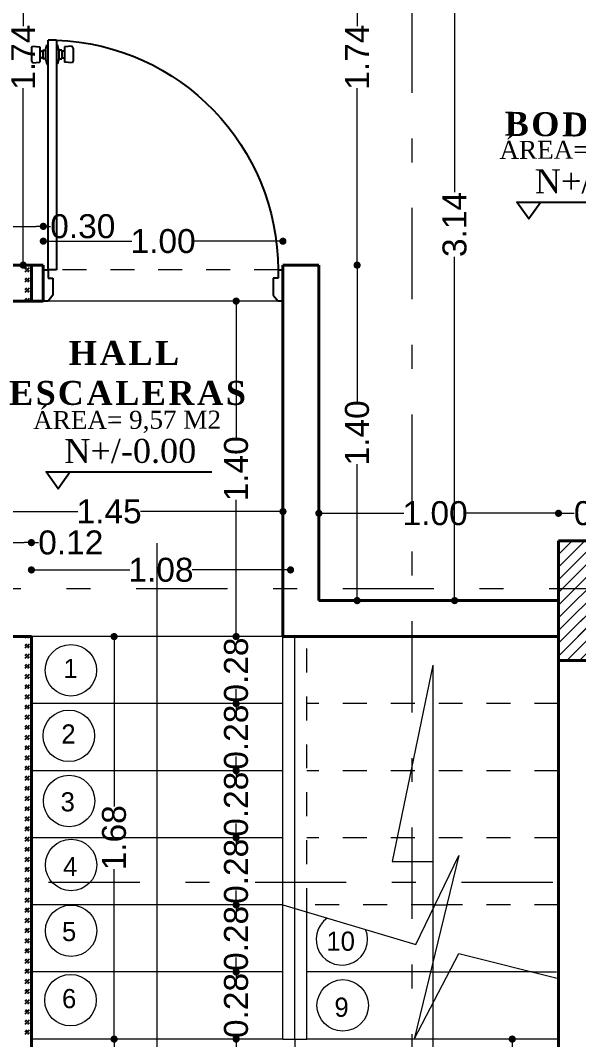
# Model space of a CAD drawing. Header units: inches. Extents: x 2908 to 3459, y -3172 to -55.
# Drawn here: x 3286.827 to 3289.157, y -142.158 to -137.904 of the extents above; entities that cross this region are included whole.
import ezdxf

# ---------------------------------------------------------------- set-up
doc = ezdxf.new("R2010")
doc.units = ezdxf.units.IN
doc.header["$MEASUREMENT"] = 0
doc.linetypes.add('ACAD_ISO03W100', pattern=[30, 12, -18])
doc.linetypes.add('DASHDOT', pattern=[25.4, 12.7, -6.35, 0, -6.35])
for name, color, linetype, lineweight in [('A_TEXT_NOT', 6, 'Continuous', 5), ('COTA', 1, 'Continuous', 9), ('COTAS 01', 1, 'Continuous', 25), ('E-EJES', 1, 'DASHDOT', 5), ('Estructura', 1, 'Continuous', 40), ('LINEAS DE PROYECCIÒN', 74, 'ACAD_ISO03W100', 18), ('linmesa de proyecciones', 95, 'ACAD_ISO03W100', 5), ('muros 2', 5, 'Continuous', 40), ('PISO', 33, 'Continuous', 18), ('REFuerzo', 7, 'Continuous', 25), ('teja cortada', 252, 'Continuous', 30)]:
    doc.layers.add(name, color=color, linetype=linetype, lineweight=lineweight)
doc.layers.add('CARPINTERIA', color=3, linetype='Continuous')
doc.layers.add('TEXTO', color=4, linetype='Continuous')
doc.styles.add('Arial new', font='arial.ttf')
doc.styles.add('CONSTRUCTORA', font='times.ttf', dxfattribs={"height": 0.3})
doc.dimstyles.new('GUS', dxfattribs={"dimtxt": 0.1, "dimasz": 0.03, "dimexe": 0.05, "dimexo": 0.05, "dimgap": 0.005, "dimtad": 0, "dimzin": 1, "dimdsep": 46, "dimtxsty": 'Arial new', "dimblk": 'DOT', "dimcen": 0.01, "dimse1": 1, "dimse2": 1, "dimclrd": 1, "dimclre": 252, "dimclrt": 1, "dimaunit": 1, "dimadec": 0, "dimazin": 2, "dimtfac": 1, "dimtmove": 0, "dimatfit": 2, "dimldrblk": 'ARCHTICK', "dimfxl": 1, "dimlwd": -1, "dimlwe": -1, "dimarcsym": 1})

# ---------------------------------------------------------------- blocks, each defined once
blk = doc.blocks.new('_Dot')
at = {"color": 0, "linetype": 'ByBlock', "lineweight": -2}
blk.add_line((-0.5, 0), (-1, 0), dxfattribs=at)
at = {"color": 0, "linetype": 'ByBlock', "const_width": 0.5}
blk.add_lwpolyline([(-0.25, 0, 1), (0.25, 0, 1)], format="xyb", close=True, dxfattribs=at)
blk = doc.blocks.new('*D4347')
at = {"layer": 'COTA', "color": 1, "linetype": 'Continuous', "transparency": 16777216}
for p, q in [((3288.8796, -142.1853), (3288.8796, -142.5253)), ((3288.8796, -143.1253), (3288.8796, -142.7853))]:
    blk.add_line(p, q, dxfattribs=at)
at = {"layer": 'Defpoints', "color": 0, "transparency": 16777216}
for p in [(3289.0725, -142.1553, -1.031), (3288.8796, -143.1553), (3289.0725, -143.1553, -1.031)]:
    blk.add_point(p, dxfattribs=at)
at = {"layer": 'COTA', "color": 1, "transparency": 16777216, "xscale": 0.03, "yscale": 0.03, "zscale": 0.03}
for p, rotation in [((3288.8796, -142.1553), 90), ((3288.8796, -143.1553), 270)]:
    blk.add_blockref('_Dot', p, dxfattribs=dict(at, rotation=rotation))
at = {"layer": 'COTA', "color": 1, "transparency": 16777216, "insert": (3288.8796, -142.6553), "char_height": 0.1, "attachment_point": 5, "rotation": 90, "style": 'Arial new'}
blk.add_mtext('1.00', dxfattribs=at)
blk = doc.blocks.new('_ArchTick')
at = {"color": 0, "linetype": 'ByBlock', "const_width": 0.15}
blk.add_lwpolyline([(-0.5, -0.5), (0.5, 0.5)], dxfattribs=at)
blk = doc.blocks.new('PUERTAACCESO')
at = {"layer": 'CARPINTERIA'}
for p, q in [((2402.2096, 632.4132), (2402.2095, 631.4538)), ((2402.2096, 632.4132), (2402.2446, 632.4132)), ((2402.2445, 631.4538), (2402.2446, 632.4132)), ((2402.1398, 632.3793), (2402.1444, 632.3874)), ((2402.1398, 632.3793), (2402.1398, 632.327)), ((2402.1444, 632.3874), (2402.1757, 632.3847)), ((2402.1757, 632.3847), (2402.1757, 632.3217)), ((2402.1757, 632.3677), (2402.1873, 632.3677)), ((2402.1873, 632.3677), (2402.1873, 632.3712)), ((2402.1873, 632.3712), (2402.199, 632.3712)), ((2402.1873, 632.3677), (2402.1873, 632.3386)), ((2402.199, 632.3712), (2402.205, 632.3937)), ((2402.199, 632.3712), (2402.199, 632.3352)), ((2402.205, 632.3937), (2402.2096, 632.3937)), ((2402.2491, 632.3937), (2402.2446, 632.3937)), ((2402.2551, 632.3712), (2402.2491, 632.3937)), ((2402.2668, 632.3712), (2402.2551, 632.3712)), ((2402.2551, 632.3712), (2402.2551, 632.3352)), ((2402.2668, 632.3677), (2402.2668, 632.3712)), ((2402.2784, 632.3677), (2402.2668, 632.3677)), ((2402.2668, 632.3677), (2402.2668, 632.3386)), ((2402.3097, 632.3874), (2402.2784, 632.3847)), ((2402.2784, 632.3847), (2402.2784, 632.3217)), ((2402.3143, 632.3793), (2402.3097, 632.3874)), ((2402.3143, 632.3793), (2402.3143, 632.327)), ((2402.1398, 632.327), (2402.1444, 632.319)), ((2402.1444, 632.319), (2402.1757, 632.3217)), ((2402.1873, 632.3386), (2402.1757, 632.3386)), ((2402.1873, 632.3352), (2402.1873, 632.3386)), ((2402.199, 632.3352), (2402.1873, 632.3352)), ((2402.199, 632.3352), (2402.205, 632.3127)), ((2402.2551, 632.3352), (2402.2491, 632.3127)), ((2402.2551, 632.3352), (2402.2668, 632.3352)), ((2402.2668, 632.3386), (2402.2784, 632.3386)), ((2402.2668, 632.3352), (2402.2668, 632.3386)), ((2402.3097, 632.319), (2402.2784, 632.3217)), ((2402.3143, 632.327), (2402.3097, 632.319)), ((2402.205, 632.3127), (2402.2096, 632.3127)), ((2402.2491, 632.3127), (2402.2445, 632.3127)), ((2401.2846, 631.4538), (2401.2646, 631.4538)), ((2401.2846, 631.4538), (2401.2846, 631.4188)), ((2402.2095, 631.4538), (2402.2445, 631.4538)), ((2402.2446, 631.4541), (2402.2446, 631.4191)), ((2402.2646, 631.4538), (2402.2446, 631.4538)), ((2401.2846, 631.4188), (2401.3046, 631.4188)), ((2401.3046, 631.4188), (2401.3046, 631.3488)), ((2402.2446, 631.4191), (2402.2246, 631.4191)), ((2402.2246, 631.4191), (2402.2246, 631.3491)), ((2401.3046, 631.3488), (2401.2846, 631.3238)), ((2402.2246, 631.3491), (2402.2446, 631.3241)), ((2401.2646, 631.3238), (2401.2846, 631.3238)), ((2402.2446, 631.3241), (2402.2646, 631.3241))]:
    blk.add_line(p, q, dxfattribs=at)
blk.add_arc((2402.2445, 631.4538), 0.96, 92.0882, 180, dxfattribs=at)
at = {"layer": 'linmesa de proyecciones', "ltscale": 0.001}
blk.add_line((2401.2846, 631.4538), (2402.2102, 631.4538), dxfattribs=at)
at = {"layer": 'PISO'}
blk.add_line((2401.2846, 631.3238), (2402.2446, 631.3241), dxfattribs=at)
blk = doc.blocks.new('*D4387')
at = {"layer": 'COTA', "color": 1, "linetype": 'Continuous', "transparency": 16777216}
for p, q in [((3286.6522, -138.7634), (3286.8922, -138.7634)), ((3286.9222, -138.7634), (3286.9522, -138.7634))]:
    blk.add_line(p, q, dxfattribs=at)
at = {"layer": 'Defpoints', "color": 0, "transparency": 16777216}
for p in [(3286.9222, -138.7634), (3286.6222, -138.9253), (3286.9222, -138.9253)]:
    blk.add_point(p, dxfattribs=at)
at = {"layer": 'COTA', "color": 1, "transparency": 16777216, "xscale": 0.03, "yscale": 0.03, "zscale": 0.03, "rotation": 180}
blk.add_blockref('_Dot', (3286.6222, -138.7634), dxfattribs=at)
at = {"layer": 'COTA', "color": 1, "transparency": 16777216, "xscale": 0.03, "yscale": 0.03, "zscale": 0.03}
blk.add_blockref('_Dot', (3286.9222, -138.7634), dxfattribs=at)
at = {"layer": 'COTA', "color": 1, "transparency": 16777216, "insert": (3287.087, -138.7634), "char_height": 0.1, "attachment_point": 5, "style": 'Arial new'}
blk.add_mtext('0.30', dxfattribs=at)
blk = doc.blocks.new('*D4388')
at = {"layer": 'COTA', "color": 1, "linetype": 'Continuous', "transparency": 16777216}
for p, q in [((3286.9522, -138.8254), (3287.2922, -138.8254)), ((3287.8922, -138.8254), (3287.5522, -138.8254))]:
    blk.add_line(p, q, dxfattribs=at)
at = {"layer": 'Defpoints', "color": 0, "transparency": 16777216}
for p in [(3287.9222, -138.8254), (3286.9222, -138.9253), (3287.9222, -138.9253)]:
    blk.add_point(p, dxfattribs=at)
at = {"layer": 'COTA', "color": 1, "transparency": 16777216, "xscale": 0.03, "yscale": 0.03, "zscale": 0.03, "rotation": 180}
blk.add_blockref('_Dot', (3286.9222, -138.8254), dxfattribs=at)
at = {"layer": 'COTA', "color": 1, "transparency": 16777216, "xscale": 0.03, "yscale": 0.03, "zscale": 0.03}
blk.add_blockref('_Dot', (3287.9222, -138.8254), dxfattribs=at)
at = {"layer": 'COTA', "color": 1, "transparency": 16777216, "insert": (3287.4222, -138.8254), "char_height": 0.1, "attachment_point": 5, "style": 'Arial new'}
blk.add_mtext('1.00', dxfattribs=at)
blk = doc.blocks.new('*D4389')
at = {"layer": 'COTA', "color": 1, "linetype": 'Continuous', "transparency": 16777216}
for p, q in [((3288.2321, -138.9553), (3288.2321, -139.4953)), ((3288.2321, -140.2953), (3288.2321, -139.7553))]:
    blk.add_line(p, q, dxfattribs=at)
at = {"layer": 'Defpoints', "color": 0, "transparency": 16777216}
for p in [(3288.0725, -138.9253), (3288.2321, -138.9253), (3288.0725, -140.3253)]:
    blk.add_point(p, dxfattribs=at)
at = {"layer": 'COTA', "color": 1, "transparency": 16777216, "xscale": 0.03, "yscale": 0.03, "zscale": 0.03}
for p, rotation in [((3288.2321, -138.9253), 90), ((3288.2321, -140.3253), 270)]:
    blk.add_blockref('_Dot', p, dxfattribs=dict(at, rotation=rotation))
at = {"layer": 'COTA', "color": 1, "transparency": 16777216, "insert": (3288.2321, -139.6253), "char_height": 0.1, "attachment_point": 5, "rotation": 90, "style": 'Arial new'}
blk.add_mtext('1.40', dxfattribs=at)
blk = doc.blocks.new('*D4390')
at = {"layer": 'COTA', "color": 1, "linetype": 'Continuous', "transparency": 16777216}
for p, q in [((3288.1025, -139.961), (3288.4277, -139.961)), ((3289.0425, -139.961), (3288.6877, -139.961))]:
    blk.add_line(p, q, dxfattribs=at)
at = {"layer": 'Defpoints', "color": 0, "transparency": 16777216}
for p in [(3289.0725, -139.961), (3288.0725, -140.3253), (3289.0725, -140.3253)]:
    blk.add_point(p, dxfattribs=at)
at = {"layer": 'COTA', "color": 1, "transparency": 16777216, "xscale": 0.03, "yscale": 0.03, "zscale": 0.03, "rotation": 180}
blk.add_blockref('_Dot', (3288.0725, -139.961), dxfattribs=at)
at = {"layer": 'COTA', "color": 1, "transparency": 16777216, "xscale": 0.03, "yscale": 0.03, "zscale": 0.03}
blk.add_blockref('_Dot', (3289.0725, -139.961), dxfattribs=at)
at = {"layer": 'COTA', "color": 1, "transparency": 16777216, "insert": (3288.5577, -139.961), "char_height": 0.1, "attachment_point": 5, "style": 'Arial new'}
blk.add_mtext('1.00', dxfattribs=at)
blk = doc.blocks.new('*D4399')
at = {"layer": 'COTA', "color": 1, "linetype": 'Continuous', "transparency": 16777216}
for p, q in [((3286.8382, -137.2193), (3286.8382, -137.9273)), ((3286.8382, -138.8953), (3286.8382, -138.1872))]:
    blk.add_line(p, q, dxfattribs=at)
at = {"layer": 'Defpoints', "color": 0, "transparency": 16777216}
for p in [(3286.6222, -137.1893), (3286.6222, -138.9253), (3286.8382, -138.9253)]:
    blk.add_point(p, dxfattribs=at)
at = {"layer": 'COTA', "color": 1, "transparency": 16777216, "xscale": 0.03, "yscale": 0.03, "zscale": 0.03}
for p, rotation in [((3286.8382, -137.1893), 90), ((3286.8382, -138.9253), 270)]:
    blk.add_blockref('_Dot', p, dxfattribs=dict(at, rotation=rotation))
at = {"layer": 'COTA', "color": 1, "transparency": 16777216, "insert": (3286.8382, -138.0573), "char_height": 0.1, "attachment_point": 5, "rotation": 90, "style": 'Arial new'}
blk.add_mtext('1.74', dxfattribs=at)
blk = doc.blocks.new('*D4400')
at = {"layer": 'COTA', "color": 1, "linetype": 'Continuous', "transparency": 16777216}
for p, q in [((3288.2321, -137.2193), (3288.2321, -137.9273)), ((3288.2321, -138.8953), (3288.2321, -138.1872))]:
    blk.add_line(p, q, dxfattribs=at)
at = {"layer": 'Defpoints', "color": 0, "transparency": 16777216}
for p in [(3287.9225, -137.1893), (3288.2321, -137.1893), (3288.0725, -138.9253)]:
    blk.add_point(p, dxfattribs=at)
at = {"layer": 'COTA', "color": 1, "transparency": 16777216, "xscale": 0.03, "yscale": 0.03, "zscale": 0.03}
for p, rotation in [((3288.2321, -137.1893), 90), ((3288.2321, -138.9253), 270)]:
    blk.add_blockref('_Dot', p, dxfattribs=dict(at, rotation=rotation))
at = {"layer": 'COTA', "color": 1, "transparency": 16777216, "insert": (3288.2321, -138.0573), "char_height": 0.1, "attachment_point": 5, "rotation": 90, "style": 'Arial new'}
blk.add_mtext('1.74', dxfattribs=at)
blk = doc.blocks.new('*D4401')
at = {"layer": 'COTA', "color": 1, "linetype": 'Continuous', "transparency": 16777216}
for p, q in [((3288.6391, -137.2193), (3288.6391, -138.6209)), ((3288.6391, -140.2953), (3288.6391, -138.8902))]:
    blk.add_line(p, q, dxfattribs=at)
at = {"layer": 'Defpoints', "color": 0, "transparency": 16777216}
for p in [(3288.0725, -137.1893), (3288.6391, -137.1893), (3288.0725, -140.3253)]:
    blk.add_point(p, dxfattribs=at)
at = {"layer": 'COTA', "color": 1, "transparency": 16777216, "xscale": 0.03, "yscale": 0.03, "zscale": 0.03}
for p, rotation in [((3288.6391, -137.1893), 90), ((3288.6391, -140.3253), 270)]:
    blk.add_blockref('_Dot', p, dxfattribs=dict(at, rotation=rotation))
at = {"layer": 'COTA', "color": 1, "transparency": 16777216, "insert": (3288.6391, -138.7555), "char_height": 0.1, "attachment_point": 5, "rotation": 90, "style": 'Arial new'}
blk.add_mtext('3.14', dxfattribs=at)
blk = doc.blocks.new('*D4409')
at = {"layer": 'COTA', "color": 1, "linetype": 'Continuous', "transparency": 16777216}
for p, q in [((3287.2177, -142.1853), (3287.2177, -142.5395)), ((3287.2177, -143.1541), (3287.2177, -142.7999))]:
    blk.add_line(p, q, dxfattribs=at)
at = {"layer": 'Defpoints', "color": 0, "transparency": 16777216}
for p in [(3286.8725, -142.1553), (3286.8835, -143.1841), (3287.2177, -143.1841)]:
    blk.add_point(p, dxfattribs=at)
at = {"layer": 'COTA', "color": 1, "transparency": 16777216, "xscale": 0.03, "yscale": 0.03, "zscale": 0.03}
for p, rotation in [((3287.2177, -142.1553), 90), ((3287.2177, -143.1841), 270)]:
    blk.add_blockref('_Dot', p, dxfattribs=dict(at, rotation=rotation))
at = {"layer": 'COTA', "color": 1, "transparency": 16777216, "insert": (3287.2177, -142.6697), "char_height": 0.1, "attachment_point": 5, "rotation": 90, "style": 'Arial new'}
blk.add_mtext('1.03', dxfattribs=at)
blk = doc.blocks.new('*D4410')
at = {"layer": 'COTA', "color": 1, "linetype": 'Continuous', "transparency": 16777216}
for p, q in [((3286.9025, -140.1973), (3287.2831, -140.1973)), ((3287.9242, -140.1973), (3287.5436, -140.1973))]:
    blk.add_line(p, q, dxfattribs=at)
at = {"layer": 'Defpoints', "color": 0, "transparency": 16777216}
for p in [(3287.9542, -140.0839), (3287.9542, -140.1973), (3286.8725, -140.4753)]:
    blk.add_point(p, dxfattribs=at)
at = {"layer": 'COTA', "color": 1, "transparency": 16777216, "xscale": 0.03, "yscale": 0.03, "zscale": 0.03, "rotation": 180}
blk.add_blockref('_Dot', (3286.8725, -140.1973), dxfattribs=at)
at = {"layer": 'COTA', "color": 1, "transparency": 16777216, "xscale": 0.03, "yscale": 0.03, "zscale": 0.03}
blk.add_blockref('_Dot', (3287.9542, -140.1973), dxfattribs=at)
at = {"layer": 'COTA', "color": 1, "transparency": 16777216, "insert": (3287.4133, -140.1973), "char_height": 0.1, "attachment_point": 5, "style": 'Arial new'}
blk.add_mtext('1.08', dxfattribs=at)
blk = doc.blocks.new('*D4411')
at = {"layer": 'COTA', "color": 1, "linetype": 'Continuous', "transparency": 16777216}
for p, q in [((3287.7271, -140.4453), (3287.7271, -140.4153)), ((3287.7271, -140.4753), (3287.7271, -140.4803)), ((3287.7271, -140.7553), (3287.7271, -140.7503)), ((3287.7271, -140.7853), (3287.7271, -140.8153))]:
    blk.add_line(p, q, dxfattribs=at)
at = {"layer": 'Defpoints', "color": 0, "transparency": 16777216}
for p in [(3287.9225, -140.4753), (3287.7271, -140.7553), (3287.9225, -140.7553)]:
    blk.add_point(p, dxfattribs=at)
at = {"layer": 'COTA', "color": 1, "transparency": 16777216, "xscale": 0.03, "yscale": 0.03, "zscale": 0.03}
for p, rotation in [((3287.7271, -140.4753), 270), ((3287.7271, -140.7553), 90)]:
    blk.add_blockref('_Dot', p, dxfattribs=dict(at, rotation=rotation))
at = {"layer": 'COTA', "color": 1, "transparency": 16777216, "insert": (3287.7271, -140.6153), "char_height": 0.1, "attachment_point": 5, "rotation": 90, "style": 'Arial new'}
blk.add_mtext('0.28', dxfattribs=at)
blk = doc.blocks.new('*D4412')
at = {"layer": 'COTA', "color": 1, "linetype": 'Continuous', "transparency": 16777216}
for p, q in [((3287.7271, -140.7253), (3287.7271, -140.6953)), ((3287.7271, -140.7553), (3287.7271, -140.7603)), ((3287.7271, -141.0353), (3287.7271, -141.0303)), ((3287.7271, -141.0653), (3287.7271, -141.0953))]:
    blk.add_line(p, q, dxfattribs=at)
at = {"layer": 'Defpoints', "color": 0, "transparency": 16777216}
for p in [(3288.0469, -140.7553), (3287.7271, -141.0353), (3288.0469, -141.0353)]:
    blk.add_point(p, dxfattribs=at)
at = {"layer": 'COTA', "color": 1, "transparency": 16777216, "xscale": 0.03, "yscale": 0.03, "zscale": 0.03}
for p, rotation in [((3287.7271, -140.7553), 270), ((3287.7271, -141.0353), 90)]:
    blk.add_blockref('_Dot', p, dxfattribs=dict(at, rotation=rotation))
at = {"layer": 'COTA', "color": 1, "transparency": 16777216, "insert": (3287.7271, -140.8953), "char_height": 0.1, "attachment_point": 5, "rotation": 90, "style": 'Arial new'}
blk.add_mtext('0.28', dxfattribs=at)
blk = doc.blocks.new('*D4414')
at = {"layer": 'COTA', "color": 1, "linetype": 'Continuous', "transparency": 16777216}
for p, q in [((3287.7271, -141.0053), (3287.7271, -140.9753)), ((3287.7271, -141.0353), (3287.7271, -141.0403)), ((3287.7271, -141.3153), (3287.7271, -141.3103)), ((3287.7271, -141.3453), (3287.7271, -141.3753))]:
    blk.add_line(p, q, dxfattribs=at)
at = {"layer": 'Defpoints', "color": 0, "transparency": 16777216}
for p in [(3287.9225, -141.0353), (3287.7271, -141.3153), (3287.9225, -141.3153)]:
    blk.add_point(p, dxfattribs=at)
at = {"layer": 'COTA', "color": 1, "transparency": 16777216, "xscale": 0.03, "yscale": 0.03, "zscale": 0.03}
for p, rotation in [((3287.7271, -141.0353), 270), ((3287.7271, -141.3153), 90)]:
    blk.add_blockref('_Dot', p, dxfattribs=dict(at, rotation=rotation))
at = {"layer": 'COTA', "color": 1, "transparency": 16777216, "insert": (3287.7271, -141.1753), "char_height": 0.1, "attachment_point": 5, "rotation": 90, "style": 'Arial new'}
blk.add_mtext('0.28', dxfattribs=at)
blk = doc.blocks.new('*D4413')
at = {"layer": 'COTA', "color": 1, "linetype": 'Continuous', "transparency": 16777216}
for p, q in [((3287.7271, -141.2853), (3287.7271, -141.2553)), ((3287.7271, -141.3153), (3287.7271, -141.3203)), ((3287.7271, -141.5953), (3287.7271, -141.5903)), ((3287.7271, -141.6253), (3287.7271, -141.6553))]:
    blk.add_line(p, q, dxfattribs=at)
at = {"layer": 'Defpoints', "color": 0, "transparency": 16777216}
for p in [(3288.0469, -141.3153), (3287.7271, -141.5953), (3288.0469, -141.5953)]:
    blk.add_point(p, dxfattribs=at)
at = {"layer": 'COTA', "color": 1, "transparency": 16777216, "xscale": 0.03, "yscale": 0.03, "zscale": 0.03}
for p, rotation in [((3287.7271, -141.3153), 270), ((3287.7271, -141.5953), 90)]:
    blk.add_blockref('_Dot', p, dxfattribs=dict(at, rotation=rotation))
at = {"layer": 'COTA', "color": 1, "transparency": 16777216, "insert": (3287.7271, -141.4553), "char_height": 0.1, "attachment_point": 5, "rotation": 90, "style": 'Arial new'}
blk.add_mtext('0.28', dxfattribs=at)
blk = doc.blocks.new('*D4416')
at = {"layer": 'COTA', "color": 1, "linetype": 'Continuous', "transparency": 16777216}
for p, q in [((3287.7271, -141.5653), (3287.7271, -141.5353)), ((3287.7271, -141.5953), (3287.7271, -141.6003)), ((3287.7271, -141.8753), (3287.7271, -141.8703)), ((3287.7271, -141.9053), (3287.7271, -141.9353))]:
    blk.add_line(p, q, dxfattribs=at)
at = {"layer": 'Defpoints', "color": 0, "transparency": 16777216}
for p in [(3287.9225, -141.5953), (3287.7271, -141.8753), (3287.9225, -141.8753)]:
    blk.add_point(p, dxfattribs=at)
at = {"layer": 'COTA', "color": 1, "transparency": 16777216, "xscale": 0.03, "yscale": 0.03, "zscale": 0.03}
for p, rotation in [((3287.7271, -141.5953), 270), ((3287.7271, -141.8753), 90)]:
    blk.add_blockref('_Dot', p, dxfattribs=dict(at, rotation=rotation))
at = {"layer": 'COTA', "color": 1, "transparency": 16777216, "insert": (3287.7271, -141.7353), "char_height": 0.1, "attachment_point": 5, "rotation": 90, "style": 'Arial new'}
blk.add_mtext('0.28', dxfattribs=at)
blk = doc.blocks.new('*D4415')
at = {"layer": 'COTA', "color": 1, "linetype": 'Continuous', "transparency": 16777216}
for p, q in [((3287.7271, -141.8453), (3287.7271, -141.8153)), ((3287.7271, -141.8753), (3287.7271, -141.8803)), ((3287.7271, -142.1553), (3287.7271, -142.1503)), ((3287.7271, -142.1853), (3287.7271, -142.2153))]:
    blk.add_line(p, q, dxfattribs=at)
at = {"layer": 'Defpoints', "color": 0, "transparency": 16777216}
for p in [(3288.0469, -141.8753), (3287.7271, -142.1553), (3288.0469, -142.1553)]:
    blk.add_point(p, dxfattribs=at)
at = {"layer": 'COTA', "color": 1, "transparency": 16777216, "xscale": 0.03, "yscale": 0.03, "zscale": 0.03}
for p, rotation in [((3287.7271, -141.8753), 270), ((3287.7271, -142.1553), 90)]:
    blk.add_blockref('_Dot', p, dxfattribs=dict(at, rotation=rotation))
at = {"layer": 'COTA', "color": 1, "transparency": 16777216, "insert": (3287.7271, -142.0153), "char_height": 0.1, "attachment_point": 5, "rotation": 90, "style": 'Arial new'}
blk.add_mtext('0.28', dxfattribs=at)
blk = doc.blocks.new('*D4419')
at = {"layer": 'COTA', "color": 1, "linetype": 'Continuous', "transparency": 16777216}
for p, q in [((3287.7271, -139.1053), (3287.7271, -139.6453)), ((3287.7271, -140.4453), (3287.7271, -139.9053))]:
    blk.add_line(p, q, dxfattribs=at)
at = {"layer": 'Defpoints', "color": 0, "transparency": 16777216}
for p in [(3287.7271, -139.0753), (3288.1728, -139.0753), (3287.9225, -140.4753)]:
    blk.add_point(p, dxfattribs=at)
at = {"layer": 'COTA', "color": 1, "transparency": 16777216, "xscale": 0.03, "yscale": 0.03, "zscale": 0.03}
for p, rotation in [((3287.7271, -139.0753), 90), ((3287.7271, -140.4753), 270)]:
    blk.add_blockref('_Dot', p, dxfattribs=dict(at, rotation=rotation))
at = {"layer": 'COTA', "color": 1, "transparency": 16777216, "insert": (3287.7271, -139.7753), "char_height": 0.1, "attachment_point": 5, "rotation": 90, "style": 'Arial new'}
blk.add_mtext('1.40', dxfattribs=at)
blk = doc.blocks.new('*D4420')
at = {"layer": 'COTA', "color": 1, "linetype": 'Continuous', "transparency": 16777216}
for p, q in [((3286.5022, -139.9535), (3287.0663, -139.9535)), ((3287.8925, -139.9535), (3287.3274, -139.9535))]:
    blk.add_line(p, q, dxfattribs=at)
at = {"layer": 'Defpoints', "color": 0, "transparency": 16777216}
for p in [(3287.9225, -139.0753), (3287.9225, -139.9535), (3286.4722, -140.4753)]:
    blk.add_point(p, dxfattribs=at)
at = {"layer": 'COTA', "color": 1, "transparency": 16777216, "xscale": 0.03, "yscale": 0.03, "zscale": 0.03, "rotation": 180}
blk.add_blockref('_Dot', (3286.4722, -139.9535), dxfattribs=at)
at = {"layer": 'COTA', "color": 1, "transparency": 16777216, "xscale": 0.03, "yscale": 0.03, "zscale": 0.03}
blk.add_blockref('_Dot', (3287.9225, -139.9535), dxfattribs=at)
at = {"layer": 'COTA', "color": 1, "transparency": 16777216, "insert": (3287.1968, -139.9535), "char_height": 0.1, "attachment_point": 5, "style": 'Arial new'}
blk.add_mtext('1.45', dxfattribs=at)
blk = doc.blocks.new('*D4424')
at = {"layer": 'COTA', "color": 1, "linetype": 'Continuous', "transparency": 16777216}
for p, q in [((3287.2177, -140.5053), (3287.2177, -141.185)), ((3287.2177, -142.1253), (3287.2177, -141.4456))]:
    blk.add_line(p, q, dxfattribs=at)
at = {"layer": 'Defpoints', "color": 0, "transparency": 16777216}
for p in [(3286.8725, -140.4753), (3286.8725, -142.1553), (3287.2177, -142.1553)]:
    blk.add_point(p, dxfattribs=at)
at = {"layer": 'COTA', "color": 1, "transparency": 16777216, "xscale": 0.03, "yscale": 0.03, "zscale": 0.03}
for p, rotation in [((3287.2177, -140.4753), 90), ((3287.2177, -142.1553), 270)]:
    blk.add_blockref('_Dot', p, dxfattribs=dict(at, rotation=rotation))
at = {"layer": 'COTA', "color": 1, "transparency": 16777216, "insert": (3287.2177, -141.3153), "char_height": 0.1, "attachment_point": 5, "rotation": 90, "style": 'Arial new'}
blk.add_mtext('1.68', dxfattribs=at)
blk = doc.blocks.new('*D4882')
at = {"layer": 'COTA', "color": 1, "linetype": 'Continuous', "transparency": 16777216}
for p, q in [((3289.1025, -139.961), (3289.1379, -139.961)), ((3289.4428, -139.961), (3289.4074, -139.961))]:
    blk.add_line(p, q, dxfattribs=at)
at = {"layer": 'Defpoints', "color": 0, "transparency": 16777216}
for p in [(3289.4728, -139.961), (3289.0725, -140.0753), (3289.4728, -140.0753)]:
    blk.add_point(p, dxfattribs=at)
at = {"layer": 'COTA', "color": 1, "transparency": 16777216, "xscale": 0.03, "yscale": 0.03, "zscale": 0.03, "rotation": 180}
blk.add_blockref('_Dot', (3289.0725, -139.961), dxfattribs=at)
at = {"layer": 'COTA', "color": 1, "transparency": 16777216, "xscale": 0.03, "yscale": 0.03, "zscale": 0.03}
blk.add_blockref('_Dot', (3289.4728, -139.961), dxfattribs=at)
at = {"layer": 'COTA', "color": 1, "transparency": 16777216, "insert": (3289.2727, -139.961), "char_height": 0.1, "attachment_point": 5, "style": 'Arial new'}
blk.add_mtext('0.40', dxfattribs=at)
blk = doc.blocks.new('*D4885')
at = {"layer": 'COTA', "color": 1, "linetype": 'Continuous', "transparency": 16777216}
for p, q in [((3286.7822, -140.0833), (3286.8425, -140.0833)), ((3286.8725, -140.0833), (3286.9025, -140.0833))]:
    blk.add_line(p, q, dxfattribs=at)
at = {"layer": 'Defpoints', "color": 0, "transparency": 16777216}
for p in [(3286.8725, -140.0833), (3286.7522, -140.4753), (3286.8725, -140.4753)]:
    blk.add_point(p, dxfattribs=at)
at = {"layer": 'COTA', "color": 1, "transparency": 16777216, "xscale": 0.03, "yscale": 0.03, "zscale": 0.03, "rotation": 180}
blk.add_blockref('_Dot', (3286.7522, -140.0833), dxfattribs=at)
at = {"layer": 'COTA', "color": 1, "transparency": 16777216, "xscale": 0.03, "yscale": 0.03, "zscale": 0.03}
blk.add_blockref('_Dot', (3286.8725, -140.0833), dxfattribs=at)
at = {"layer": 'COTA', "color": 1, "transparency": 16777216, "insert": (3287.0369, -140.0833), "char_height": 0.1, "attachment_point": 5, "style": 'Arial new'}
blk.add_mtext('0.12', dxfattribs=at)

msp = doc.modelspace()

# ---------------------------------------------------------------- hatches: boundary and pattern name
at = {"layer": 'COTA'}
h = msp.add_hatch(dxfattribs=at)
h.set_pattern_fill('ANSI31', color=256, scale=0.3, style=0)
h.set_pattern_definition([(45, (13.913028, 6.66301), (-0.0265165043, 0.0265165043), [])])
h.paths.add_polyline_path([(3289.4728, -140.0753), (3289.0725, -140.0753), (3289.0725, -140.4753), (3289.4728, -140.4753)])
h = msp.add_hatch(dxfattribs=at)
h.set_pattern_fill('ANSI31', color=256, scale=0.3, style=0)
h.set_pattern_definition([(45, (13.913028, 6.66301), (-0.0265165043, 0.0265165043), [])])
h.paths.add_polyline_path([(3289.4728, -140.0753), (3289.0725, -140.0753), (3289.0725, -140.5753), (3289.4728, -140.5753)])

# ---------------------------------------------------------------- linework, layer by layer
at = {"layer": 'A_TEXT_NOT'}
for centre in [(3287.0375, -140.6161), (3287.0287, -140.8896), (3287.0299, -141.1616, 1.031), (3287.0381, -141.4286, 1.031), (3287.0381, -141.7033, 1.031), (3287.0358, -141.9929, 1.031), (3288.172, -142.0147, 1.031)]:
    msp.add_circle(centre, 0.1074, dxfattribs=at)
msp.add_arc((3288.1682, -141.7392, 1.031), 0.1074, 124.3563, 22.3977, dxfattribs=at)
at = {"layer": 'COTA'}
for p, q in [((3286.9222, -139.0753), (3286.9422, -139.0753)), ((3287.9225, -142.1553), (3287.9225, -140.4753)), ((3287.9725, -142.1553), (3287.9725, -140.4753)), ((3287.9725, -142.1553), (3287.9725, -141.6102)), ((3287.9725, -142.1553), (3287.9725, -141.6102)), ((3288.0225, -142.1553), (3288.0225, -141.6252)), ((3287.9225, -142.1553), (3287.9725, -142.1553)), ((3287.9725, -142.1553), (3288.0225, -142.1553))]:
    msp.add_line(p, q, dxfattribs=at)
at = {"layer": 'E-EJES', "ltscale": 0.03}
for p, q in [((3288.4624, -146.8258), (3288.4624, -124.6365)), ((3277.8279, -140.2753), (3293.0976, -140.2753)), ((3276.5999, -141.4999, -7.182), (3294.3082, -141.5004, -7.182))]:
    msp.add_line(p, q, dxfattribs=at)
at = {"layer": 'Estructura'}
for p, q in [((3289.0725, -140.5753), (3289.0725, -140.0753)), ((3289.0725, -140.0753), (3289.4728, -140.0753)), ((3289.4728, -140.5753), (3289.0725, -140.5753))]:
    msp.add_line(p, q, dxfattribs=at)
at = {"layer": 'LINEAS DE PROYECCIÒN', "ltscale": 0.003}
for p, q in [((3288.0225, -141.6252, 0.1859), (3288.0225, -140.4753)), ((3289.0725, -140.7553), (3288.0225, -140.7553)), ((3289.0725, -141.0353), (3288.0225, -141.0353)), ((3289.0725, -141.3153), (3288.0225, -141.3153)), ((3288.5571, -141.5953), (3288.0225, -141.5953)), ((3288.5571, -141.5953), (3288.0225, -141.5953)), ((3289.0725, -141.5953), (3288.6065, -141.5953)), ((3288.5385, -141.8753), (3288.6163, -141.8753, 0.8082)), ((3288.9643, -141.8753), (3289.0725, -141.8753))]:
    msp.add_line(p, q, dxfattribs=at)
at = {"layer": 'muros 2'}
for p, q in [((3286.9222, -138.9253), (3286.6222, -138.9253)), ((3286.8725, -138.9253), (3286.6222, -138.9253)), ((3286.8725, -139.0753), (3286.8725, -138.9253)), ((3286.9222, -139.0753), (3286.9222, -138.9253)), ((3287.9222, -138.9253), (3288.0725, -138.9253)), ((3287.9222, -139.0753), (3287.9222, -138.9253)), ((3288.0725, -140.3253), (3288.0725, -138.9253)), ((3286.4722, -139.0753), (3286.9222, -139.0753)), ((3287.9225, -140.4753), (3287.9225, -139.0753)), ((3289.0725, -140.3253), (3288.0725, -140.3253)), ((3286.8725, -140.4753), (3286.4722, -140.4753)), ((3286.7225, -140.4753), (3286.8725, -140.4753)), ((3286.8725, -143.4342), (3286.8725, -140.4753)), ((3286.8725, -143.4342), (3286.8725, -140.4753)), ((3286.8725, -142.3393), (3286.8725, -140.4753)), ((3286.8725, -142.3393), (3286.8725, -140.4753)), ((3287.9225, -140.4753), (3289.0725, -140.4753)), ((3289.0725, -143.1607), (3289.0725, -140.5753)), ((3289.0725, -143.1553), (3289.0725, -140.5753))]:
    msp.add_line(p, q, dxfattribs=at)
at = {"layer": 'PISO'}
for p, q in [((3287.3975, -142.6786), (3287.3975, -140.086)), ((3287.9225, -140.4753), (3286.8725, -140.4753)), ((3287.9225, -140.4753), (3286.8725, -140.4753)), ((3288.5475, -140.5945), (3288.3777, -141.4141, 1.031)), ((3288.5475, -140.5945), (3288.5475, -142.6786)), ((3287.9225, -140.7553), (3286.8725, -140.7553)), ((3287.9225, -140.7553), (3286.8725, -140.7553)), ((3287.9225, -141.0353), (3286.8725, -141.0353)), ((3287.9225, -141.0353), (3286.8725, -141.0353)), ((3287.9225, -141.3153), (3286.8725, -141.3153)), ((3287.9225, -141.3153), (3286.8725, -141.3153)), ((3288.6566, -141.389, 1.031), (3288.4705, -142.1553)), ((3288.4772, -141.7609, 1.031), (3288.6566, -141.389, 1.031)), ((3288.3777, -141.4141, 1.031), (3288.5475, -141.4141)), ((3287.9225, -141.5953), (3286.8725, -141.5953)), ((3287.9225, -141.5953), (3286.8725, -141.5953)), ((3287.9225, -141.5953), (3288.4772, -141.7609, 1.031)), ((3288.5571, -141.5953), (3288.6065, -141.5953, 0.7535)), ((3288.4705, -142.1553), (3288.6566, -141.7981, 1.031)), ((3288.6566, -141.7981, 1.031), (3289.0725, -141.9025, 0.2733)), ((3287.9225, -141.8753), (3286.8725, -141.8753)), ((3287.9225, -141.8753), (3286.8725, -141.8753)), ((3288.5385, -141.8753), (3288.0225, -141.8753)), ((3288.5385, -141.8753), (3288.0225, -141.8753)), ((3288.9643, -141.8753), (3288.6163, -141.8753)), ((3288.9643, -141.8753), (3288.6163, -141.8753)), ((3287.9225, -142.1553), (3286.8725, -142.1553)), ((3287.9225, -142.1553), (3286.8725, -142.1553)), ((3287.9725, -142.1553), (3287.9725, -143.4225)), ((3289.0725, -142.1553), (3288.0225, -142.1553)), ((3289.0725, -142.1553), (3288.0225, -142.1553))]:
    msp.add_line(p, q, dxfattribs=at)
at = {"layer": 'REFuerzo'}
for p, q in [((3286.847, -138.953), (3286.8647, -138.9354)), ((3286.847, -138.9424), (3286.8541, -138.9354)), ((3286.8576, -138.953), (3286.8647, -138.946)), ((3286.847, -138.9955), (3286.8647, -138.9778)), ((3286.847, -138.9849), (3286.8541, -138.9778)), ((3286.8576, -138.9955), (3286.8647, -138.9884)), ((3286.847, -139.0379), (3286.8647, -139.0202)), ((3286.847, -139.0273), (3286.8541, -139.0202)), ((3286.8576, -139.0379), (3286.8647, -139.0308)), ((3286.847, -139.0697), (3286.8541, -139.0626)), ((3286.852, -139.0753), (3286.8647, -139.0626)), ((3286.847, -140.4804), (3286.8521, -140.4753)), ((3286.8576, -140.4804), (3286.8627, -140.4753)), ((3286.847, -140.5228), (3286.8647, -140.5051)), ((3286.847, -140.5122), (3286.8541, -140.5051)), ((3286.8576, -140.5228), (3286.8647, -140.5158)), ((3286.847, -140.5652), (3286.8647, -140.5476)), ((3286.847, -140.5546), (3286.8541, -140.5476)), ((3286.8576, -140.5652), (3286.8647, -140.5582)), ((3286.847, -140.6077), (3286.8647, -140.59)), ((3286.847, -140.5971), (3286.8541, -140.59)), ((3286.8576, -140.6077), (3286.8647, -140.6006)), ((3286.847, -140.6501), (3286.8647, -140.6324)), ((3286.847, -140.6395), (3286.8541, -140.6324)), ((3286.8576, -140.6501), (3286.8647, -140.643)), ((3286.847, -140.6925), (3286.8647, -140.6749)), ((3286.847, -140.6819), (3286.8541, -140.6749)), ((3286.8576, -140.6925), (3286.8647, -140.6855)), ((3286.847, -140.735), (3286.8647, -140.7173)), ((3286.847, -140.7243), (3286.8541, -140.7173)), ((3286.8576, -140.735), (3286.8647, -140.7279)), ((3286.847, -140.7774), (3286.8647, -140.7597)), ((3286.847, -140.7668), (3286.8541, -140.7597)), ((3286.8576, -140.7774), (3286.8647, -140.7703)), ((3286.847, -140.8198), (3286.8647, -140.8021)), ((3286.847, -140.8092), (3286.8541, -140.8021)), ((3286.8576, -140.8198), (3286.8647, -140.8127)), ((3286.847, -140.8622), (3286.8647, -140.8446)), ((3286.847, -140.8516), (3286.8541, -140.8446)), ((3286.8576, -140.8622), (3286.8647, -140.8552)), ((3286.847, -140.9047), (3286.8647, -140.887)), ((3286.847, -140.8941), (3286.8541, -140.887)), ((3286.8576, -140.9047), (3286.8647, -140.8976)), ((3286.847, -140.9471), (3286.8647, -140.9294)), ((3286.847, -140.9365), (3286.8541, -140.9294)), ((3286.8576, -140.9471), (3286.8647, -140.94)), ((3286.847, -140.9895), (3286.8647, -140.9718)), ((3286.847, -140.9789), (3286.8541, -140.9718)), ((3286.8576, -140.9895), (3286.8647, -140.9824)), ((3286.847, -141.0319), (3286.8647, -141.0143)), ((3286.847, -141.0213), (3286.8541, -141.0143)), ((3286.8576, -141.0319), (3286.8647, -141.0249)), ((3286.847, -141.0744), (3286.8647, -141.0567)), ((3286.847, -141.0638), (3286.8541, -141.0567)), ((3286.8576, -141.0744), (3286.8647, -141.0673)), ((3286.847, -141.1168), (3286.8647, -141.0991)), ((3286.847, -141.1062), (3286.8541, -141.0991)), ((3286.8576, -141.1168), (3286.8647, -141.1097)), ((3286.847, -141.1592), (3286.8647, -141.1415)), ((3286.847, -141.1486), (3286.8541, -141.1415)), ((3286.8576, -141.1592), (3286.8647, -141.1521)), ((3286.847, -141.2016), (3286.8647, -141.184)), ((3286.847, -141.191), (3286.8541, -141.184)), ((3286.8576, -141.2016), (3286.8647, -141.1946)), ((3286.847, -141.2441), (3286.8647, -141.2264)), ((3286.847, -141.2335), (3286.8541, -141.2264)), ((3286.8576, -141.2441), (3286.8647, -141.237)), ((3286.847, -141.2865), (3286.8647, -141.2688)), ((3286.847, -141.2759), (3286.8541, -141.2688)), ((3286.8576, -141.2865), (3286.8647, -141.2794)), ((3286.847, -141.3289), (3286.8647, -141.3112)), ((3286.847, -141.3183), (3286.8541, -141.3112)), ((3286.8576, -141.3289), (3286.8647, -141.3219)), ((3286.847, -141.3714), (3286.8647, -141.3537)), ((3286.847, -141.3607), (3286.8541, -141.3537)), ((3286.8576, -141.3714), (3286.8647, -141.3643)), ((3286.847, -141.4138), (3286.8647, -141.3961)), ((3286.847, -141.4032), (3286.8541, -141.3961)), ((3286.8576, -141.4138), (3286.8647, -141.4067)), ((3286.847, -141.4562), (3286.8647, -141.4385)), ((3286.847, -141.4456), (3286.8541, -141.4385)), ((3286.8576, -141.4562), (3286.8647, -141.4491)), ((3286.847, -141.4986), (3286.8647, -141.481)), ((3286.847, -141.488), (3286.8541, -141.481)), ((3286.8576, -141.4986), (3286.8647, -141.4916)), ((3286.847, -141.5411), (3286.8647, -141.5234)), ((3286.847, -141.5305), (3286.8541, -141.5234)), ((3286.8576, -141.5411), (3286.8647, -141.534)), ((3286.847, -141.5835), (3286.8647, -141.5658)), ((3286.847, -141.5729), (3286.8541, -141.5658)), ((3286.8576, -141.5835), (3286.8647, -141.5764)), ((3286.847, -141.6259), (3286.8647, -141.6082)), ((3286.847, -141.6153), (3286.8541, -141.6082)), ((3286.8576, -141.6259), (3286.8647, -141.6188)), ((3286.847, -141.6683), (3286.8647, -141.6507)), ((3286.847, -141.6577), (3286.8541, -141.6507)), ((3286.8576, -141.6683), (3286.8647, -141.6613)), ((3286.847, -141.7108), (3286.8647, -141.6931)), ((3286.847, -141.7002), (3286.8541, -141.6931)), ((3286.8576, -141.7108), (3286.8647, -141.7037)), ((3286.847, -141.7532), (3286.8647, -141.7355)), ((3286.847, -141.7426), (3286.8541, -141.7355)), ((3286.8576, -141.7532), (3286.8647, -141.7461)), ((3286.847, -141.7956), (3286.8647, -141.7779)), ((3286.847, -141.785), (3286.8541, -141.7779)), ((3286.8576, -141.7956), (3286.8647, -141.7885)), ((3286.847, -141.838), (3286.8647, -141.8204)), ((3286.847, -141.8274), (3286.8541, -141.8204)), ((3286.8576, -141.838), (3286.8647, -141.831)), ((3286.847, -141.8805), (3286.8647, -141.8628)), ((3286.847, -141.8699), (3286.8541, -141.8628)), ((3286.8576, -141.8805), (3286.8647, -141.8734)), ((3286.847, -141.9229), (3286.8647, -141.9052)), ((3286.847, -141.9123), (3286.8541, -141.9052)), ((3286.8576, -141.9229), (3286.8647, -141.9158)), ((3286.847, -141.9653), (3286.8647, -141.9476)), ((3286.847, -141.9547), (3286.8541, -141.9476)), ((3286.8576, -141.9653), (3286.8647, -141.9583)), ((3286.847, -142.0077), (3286.8647, -141.9901)), ((3286.847, -141.9971), (3286.8541, -141.9901)), ((3286.847, -142.0502), (3286.8647, -142.0325)), ((3286.847, -142.0396), (3286.8541, -142.0325)), ((3286.8576, -142.0077), (3286.8647, -142.0007)), ((3286.847, -142.0926), (3286.8647, -142.0749)), ((3286.847, -142.082), (3286.8541, -142.0749)), ((3286.8576, -142.0502), (3286.8647, -142.0431)), ((3286.847, -142.135), (3286.8647, -142.1173)), ((3286.847, -142.1244), (3286.8541, -142.1173)), ((3286.8576, -142.0926), (3286.8647, -142.0855)), ((3286.8576, -142.135), (3286.8647, -142.128))]:
    msp.add_line(p, q, dxfattribs=at)
at = {"layer": 'TEXTO', "ltscale": 0.008}
for points, elevation in [([(3288.9983, -138.6625), (3288.9483, -138.7325), (3288.8983, -138.6625), (3289.5892, -138.6625)], 8.2132), ([(3287.0342, -139.7883), (3286.9842, -139.8583), (3286.9342, -139.7883), (3287.625, -139.7883)], 1.031)]:
    msp.add_lwpolyline(points, dxfattribs=dict(at, elevation=elevation))

# ---------------------------------------------------------------- block references
at = {"layer": 'teja cortada', "xscale": -1, "rotation": 0.01387937563047892}
msp.add_blockref('PUERTAACCESO', (5689.3397, -769.8174), dxfattribs=at)

# ---------------------------------------------------------------- texts
at = {"layer": 'A_TEXT_NOT', "char_height": 0.08, "width": 0.286193, "attachment_point": 2, "rotation": 359.9982, "line_spacing_factor": 0.938532}
for s, insert in [('1', (3287.0359, -140.5685)), ('2', (3287.0272, -140.842)), ('3', (3287.0241, -141.1251, 1.031)), ('4', (3287.0346, -141.3952, 1.031)), ('5', (3287.03, -141.6663, 1.031)), ('10', (3288.1634, -141.7067, 1.031)), ('6', (3287.03, -141.9463, 1.031)), ('9', (3288.1672, -141.9823, 1.031))]:
    msp.add_mtext(s, dxfattribs=dict(at, insert=insert))
at = {"layer": 'COTAS 01', "attachment_point": 1, "rotation": 0.1474, "style": 'CONSTRUCTORA'}
for s, width, insert, char_height in [('ÁREA= 17,46 M2 ', 1.245049, (3288.8259, -138.4069, -8.2132), 0.075), ('N+/-0.00', 0.828029, (3288.9736, -138.5256, 15.3953), 0.1), ('ÁREA= 9,57 M2 ', 1.245049, (3286.8795, -139.5345, -23.6084), 0.075), ('N+/-0.00', 0.828029, (3287.0095, -139.6514, 8.2132), 0.1)]:
    msp.add_mtext_dynamic_manual_height_columns(s, width=width, gutter_width=0.5, heights=[0], dxfattribs=dict(at, insert=insert, char_height=char_height))
at = {"layer": 'TEXTO', "insert": (3288.8487, -138.2851, 8.2132), "char_height": 0.1, "width": 2.362761, "attachment_point": 1, "rotation": 359.3848, "style": 'CONSTRUCTORA'}
msp.add_mtext('{\\fTimes New Roman|b1|i0|c0|p18;\\T1.1;BODEGA 3}', dxfattribs=at)
at = {"layer": 'TEXTO', "insert": (3286.7793, -139.2418, 1.031), "char_height": 0.1, "width": 2.362761, "attachment_point": 1, "style": 'CONSTRUCTORA'}
msp.add_mtext('{\\fTimes New Roman|b1|i0|c0|p18;\\T1.1;      HALL \\PESCALERAS}', dxfattribs=at)

# ---------------------------------------------------------------- dimensions: what is measured, and where the dimension line sits
at = {"layer": 'COTA'}
for base, p1, p2, angle, picture, middle in [((3286.8382, -138.9253), (3286.6222, -137.1893), (3286.6222, -138.9253), 90, '*D4399', (3286.8382, -138.0573)), ((3288.2321, -137.1893), (3288.0725, -138.9253), (3287.9225, -137.1893), 90, '*D4400', (3288.2321, -138.0573)), ((3288.2321, -138.9253), (3288.0725, -140.3253), (3288.0725, -138.9253), 90, '*D4389', (3288.2321, -139.6253)), ((3287.7271, -139.0753), (3287.9225, -140.4753), (3288.1728, -139.0753), 90, '*D4419', (3287.7271, -139.7753)), ((3287.2177, -142.1553), (3286.8725, -140.4753), (3286.8725, -142.1553), 90, '*D4424', (3287.2177, -141.3153)), ((3287.2177, -143.1841), (3286.8725, -142.1553), (3286.8835, -143.1841), 90, '*D4409', (3287.2177, -142.6697)), ((3288.8796, -143.1553, 1.031), (3289.0725, -142.1553), (3289.0725, -143.1553), 270, '*D4347', (3288.8796, -142.6553, 1.031))]:
    dim = msp.add_linear_dim(base=base, p1=p1, p2=p2, angle=angle, dimstyle='GUS', dxfattribs=at)
    dim.commit()
    dim.dimension.update_dxf_attribs({"geometry": picture, "text_midpoint": middle})
for base, p1, p2, picture, middle in [((3288.6391, -137.1893), (3288.0725, -140.3253), (3288.0725, -137.1893), '*D4401', (3288.6391, -138.7555)), ((3287.7271, -140.7553), (3287.9225, -140.4753), (3287.9225, -140.7553), '*D4411', (3287.7271, -140.6153)), ((3287.7271, -141.0353), (3288.0469, -140.7553), (3288.0469, -141.0353), '*D4412', (3287.7271, -140.8953)), ((3287.7271, -141.3153), (3287.9225, -141.0353), (3287.9225, -141.3153), '*D4414', (3287.7271, -141.1753)), ((3287.7271, -141.5953), (3288.0469, -141.3153), (3288.0469, -141.5953), '*D4413', (3287.7271, -141.4553)), ((3287.7271, -141.8753), (3287.9225, -141.5953), (3287.9225, -141.8753), '*D4416', (3287.7271, -141.7353)), ((3287.7271, -142.1553), (3288.0469, -141.8753), (3288.0469, -142.1553), '*D4415', (3287.7271, -142.0153))]:
    dim = msp.add_linear_dim(base=base, p1=p1, p2=p2, angle=90, dimstyle='GUS', dxfattribs=at)
    dim.commit()
    dim.dimension.update_dxf_attribs({"geometry": picture, "text_midpoint": middle, "dimtype": 160})
for base, p1, p2, picture, middle in [((3286.9222, -138.7634), (3286.6222, -138.9253), (3286.9222, -138.9253), '*D4387', (3287.087, -138.7634)), ((3287.9222, -138.8254), (3286.9222, -138.9253), (3287.9222, -138.9253), '*D4388', (3287.4222, -138.8254)), ((3289.4728, -139.961), (3289.0725, -140.0753), (3289.4728, -140.0753), '*D4882', (3289.2727, -139.961)), ((3286.8725, -140.0833), (3286.7522, -140.4753), (3286.8725, -140.4753), '*D4885', (3287.0369, -140.0833)), ((3287.9542, -140.1973), (3286.8725, -140.4753), (3287.9542, -140.0839), '*D4410', (3287.4133, -140.1973))]:
    dim = msp.add_linear_dim(base=base, p1=p1, p2=p2, dimstyle='GUS', dxfattribs=at)
    dim.commit()
    dim.dimension.update_dxf_attribs({"geometry": picture, "text_midpoint": middle})
for base, p1, p2, picture, middle in [((3287.9225, -139.9535), (3286.4722, -140.4753), (3287.9225, -139.0753), '*D4420', (3287.1968, -139.9535)), ((3289.0725, -139.961), (3288.0725, -140.3253), (3289.0725, -140.3253), '*D4390', (3288.5577, -139.961))]:
    dim = msp.add_linear_dim(base=base, p1=p1, p2=p2, dimstyle='GUS', dxfattribs=at)
    dim.commit()
    dim.dimension.update_dxf_attribs({"geometry": picture, "text_midpoint": middle, "dimtype": 160})

doc.saveas('drawing.dxf')
